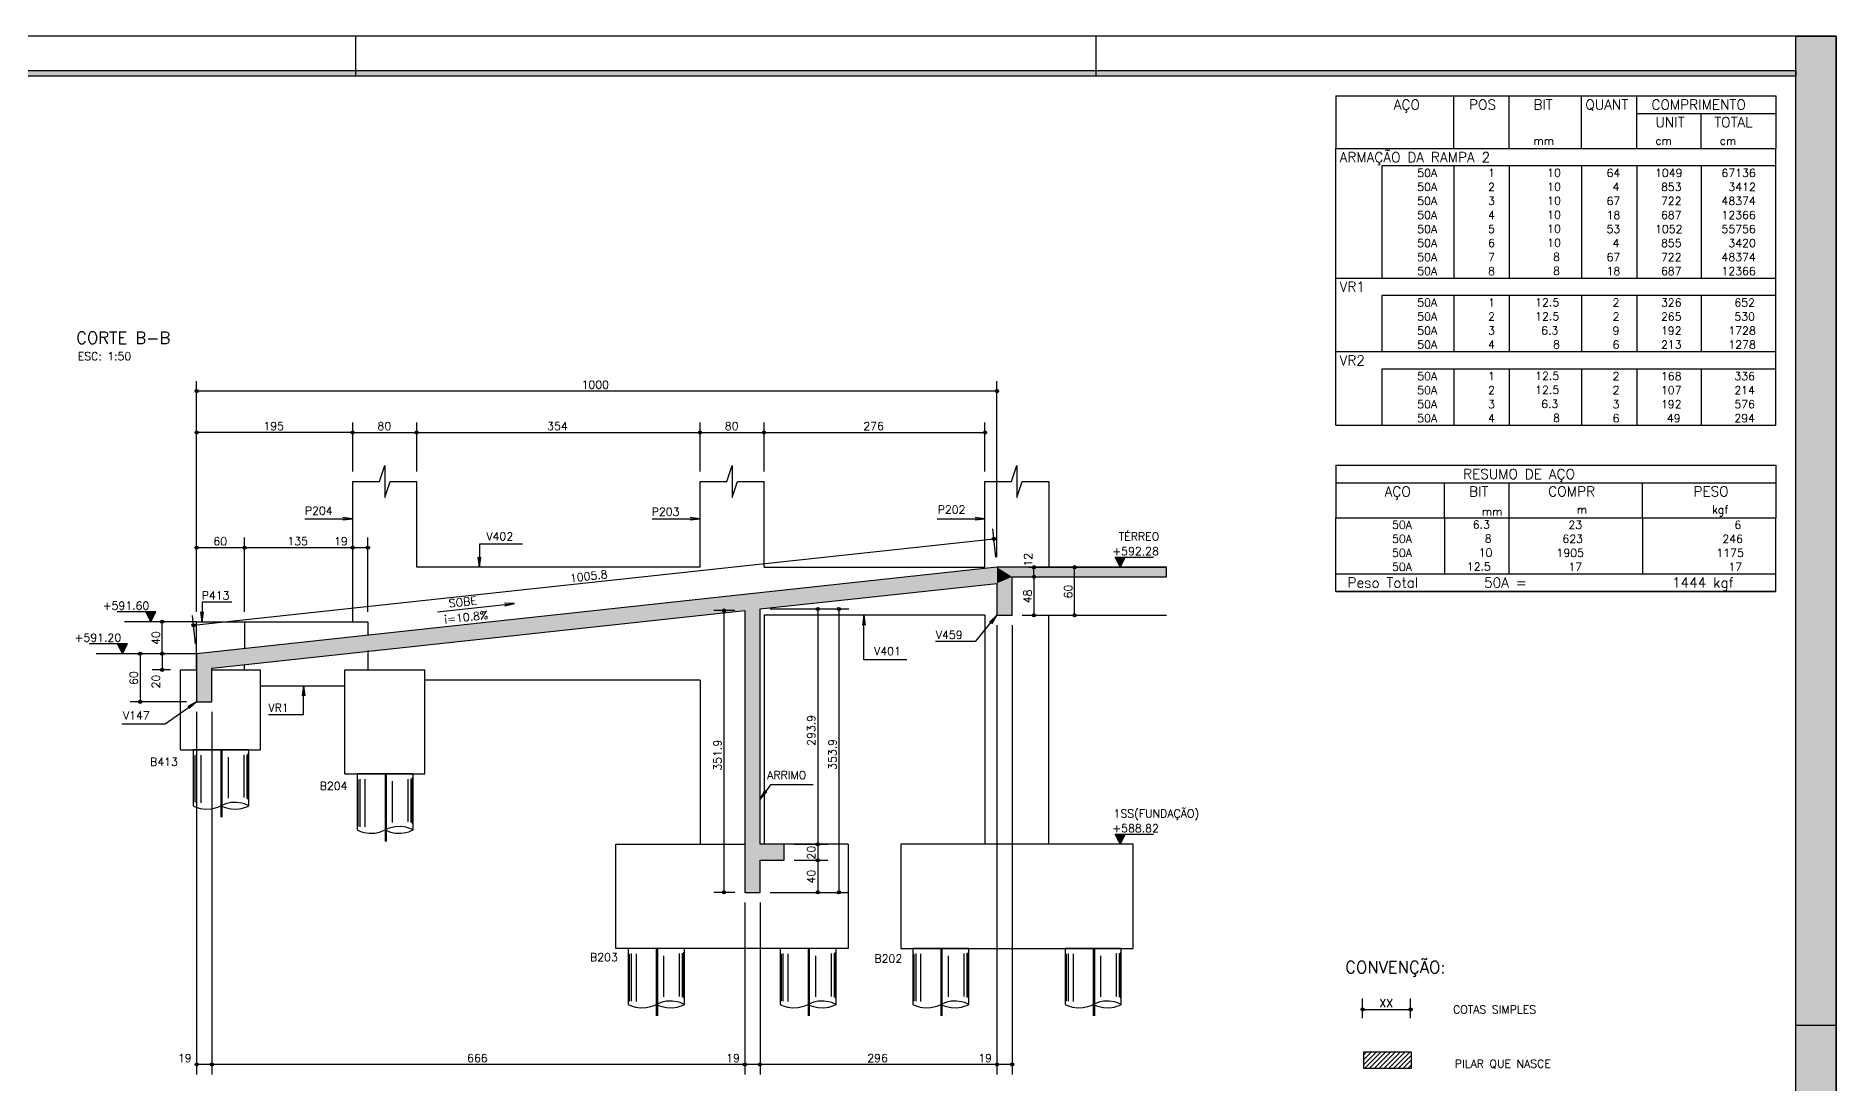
# Model space of a CAD drawing. Extents: x 0 to 119, y 0 to 84.
# Drawn here: x 73.92 to 118.9, y 57.93 to 84.1 of the extents above; entities that cross this region are included whole.
import ezdxf

# ---------------------------------------------------------------- set-up
doc = ezdxf.new("R2010")
doc.units = 0
doc.header["$LTSCALE"] = 100
doc.header["$MEASUREMENT"] = 0
doc.linetypes.add('ESTILO_TQS_0002', pattern=[0.3, 0.2, -0.1])
doc.linetypes.add('ESTILO_TQS_0003', pattern=[2.05, 1.5, -0.2, 0.15, -0.2])
for name, color, linetype in [('1', 1, 'CONTINUOUS'), ('2', 2, 'CONTINUOUS'), ('26', 3, 'CONTINUOUS'), ('3', 3, 'CONTINUOUS'), ('4', 4, 'CONTINUOUS'), ('6', 6, 'CONTINUOUS'), ('7', 7, 'CONTINUOUS')]:
    doc.layers.add(name, color=color, linetype=linetype)
doc.styles.get("Standard").update_dxf_attribs({"font": 'ROMANS.SHX'})

msp = doc.modelspace()

# ---------------------------------------------------------------- linework, layer by layer
at = {"layer": '1', "linetype": 'ESTILO_TQS_0002'}
for p, q in [((77.9328, 69.473599), (76.128934, 69.473599)), ((77.9328, 68.673546), (75.42514, 68.673546))]:
    msp.add_line(p, q, dxfattribs=at)
at = {"layer": '1', "linetype": 'ESTILO_TQS_0003'}
for p, q in [((78.54105, 66.273619), (78.54105, 64.591831)), ((78.55405, 66.273619), (78.55405, 64.591831)), ((78.56705, 66.273619), (78.56705, 64.591831)), ((82.64105, 65.673619), (82.64105, 63.987716)), ((82.65405, 65.673619), (82.65405, 63.987716)), ((82.66705, 65.673619), (82.66705, 63.987716)), ((89.42105, 61.313599), (89.42105, 59.627697)), ((89.43405, 61.313599), (89.43405, 59.627697)), ((89.44705, 61.313599), (89.44705, 59.627697)), ((93.2128, 61.313599), (93.2128, 59.627697)), ((93.2258, 61.313599), (93.2258, 59.627697)), ((93.2388, 61.313599), (93.2388, 59.627697)), ((96.5328, 61.313599), (96.5328, 59.627697)), ((96.5458, 61.313599), (96.5458, 59.627697)), ((96.5588, 61.313599), (96.5588, 59.627697)), ((100.34105, 61.313599), (100.34105, 59.627697)), ((100.35405, 61.313599), (100.35405, 59.627697)), ((100.36705, 61.313599), (100.36705, 59.627697))]:
    msp.add_line(p, q, dxfattribs=at)
at = {"layer": '2', "linetype": 'Continuous'}
for p, q in [((81.900081, 84.099962), (81.900081, 83.099962)), ((100.400081, 84.099962), (100.400081, 83.099962)), ((106.4, 82.605), (106.4, 81.2925)), ((106.4, 82.605), (117.4, 82.605)), ((109.35, 81.2925), (109.35, 82.605)), ((110.73, 81.2925), (110.73, 82.605)), ((112.54, 81.2925), (112.54, 82.605)), ((113.92, 81.2925), (113.92, 82.605)), ((117.4, 82.605), (117.4, 81.2925)), ((113.92, 82.1675), (117.4, 82.1675)), ((115.53, 81.2925), (115.53, 82.1675)), ((106.4, 81.2925), (117.4, 81.2925)), ((106.4, 80.855), (106.4, 81.2925)), ((106.4, 81.2925), (117.4, 81.2925)), ((117.4, 80.855), (117.4, 81.2925)), ((106.4, 80.505), (106.4, 80.855)), ((117.4, 80.855), (107.55, 80.855)), ((107.55, 80.855), (107.55, 80.505)), ((109.35, 80.855), (109.35, 80.505)), ((110.73, 80.855), (110.73, 80.505)), ((112.54, 80.855), (112.54, 80.505)), ((113.92, 80.855), (113.92, 80.505)), ((115.53, 80.855), (115.53, 80.505)), ((117.4, 80.505), (117.4, 80.855)), ((106.4, 80.155), (106.4, 80.505)), ((106.4, 79.805), (106.4, 80.155)), ((107.55, 80.505), (107.55, 80.155)), ((107.55, 80.155), (107.55, 79.805)), ((109.35, 80.505), (109.35, 80.155)), ((109.35, 80.155), (109.35, 79.805)), ((110.73, 80.505), (110.73, 80.155)), ((110.73, 80.155), (110.73, 79.805)), ((112.54, 80.505), (112.54, 80.155)), ((112.54, 80.155), (112.54, 79.805)), ((113.92, 80.505), (113.92, 80.155)), ((113.92, 80.155), (113.92, 79.805)), ((115.53, 80.505), (115.53, 80.155)), ((115.53, 80.155), (115.53, 79.805)), ((117.4, 80.155), (117.4, 80.505)), ((117.4, 79.805), (117.4, 80.155)), ((106.4, 79.455), (106.4, 79.805)), ((107.55, 79.805), (107.55, 79.455)), ((109.35, 79.805), (109.35, 79.455)), ((110.73, 79.805), (110.73, 79.455)), ((112.54, 79.805), (112.54, 79.455)), ((113.92, 79.805), (113.92, 79.455)), ((115.53, 79.805), (115.53, 79.455)), ((117.4, 79.455), (117.4, 79.805)), ((106.4, 79.105), (106.4, 79.455)), ((107.55, 79.455), (107.55, 79.105)), ((109.35, 79.455), (109.35, 79.105)), ((110.73, 79.455), (110.73, 79.105)), ((112.54, 79.455), (112.54, 79.105)), ((113.92, 79.455), (113.92, 79.105)), ((115.53, 79.455), (115.53, 79.105)), ((117.4, 79.105), (117.4, 79.455)), ((106.4, 78.755001), (106.4, 79.105)), ((106.4, 78.405001), (106.4, 78.755001)), ((107.55, 79.105), (107.55, 78.755001)), ((107.55, 78.755001), (107.55, 78.405001)), ((109.35, 79.105), (109.35, 78.755001)), ((109.35, 78.755001), (109.35, 78.405001)), ((110.73, 79.105), (110.73, 78.755001)), ((110.73, 78.755001), (110.73, 78.405001)), ((112.54, 79.105), (112.54, 78.755001)), ((112.54, 78.755001), (112.54, 78.405001)), ((113.92, 79.105), (113.92, 78.755001)), ((113.92, 78.755001), (113.92, 78.405001)), ((115.53, 79.105), (115.53, 78.755001)), ((115.53, 78.755001), (115.53, 78.405001)), ((117.4, 78.755001), (117.4, 79.105)), ((117.4, 78.405001), (117.4, 78.755001)), ((106.4, 78.055001), (106.4, 78.405001)), ((107.55, 78.405001), (107.55, 78.055001)), ((109.35, 78.405001), (109.35, 78.055001)), ((110.73, 78.405001), (110.73, 78.055001)), ((112.54, 78.405001), (112.54, 78.055001)), ((113.92, 78.405001), (113.92, 78.055001)), ((115.53, 78.405001), (115.53, 78.055001)), ((117.4, 78.055001), (117.4, 78.405001)), ((106.4, 77.617501), (106.4, 78.055001)), ((106.4, 78.055001), (117.4, 78.055001)), ((117.4, 77.617501), (117.4, 78.055001)), ((106.4, 77.267501), (106.4, 77.617501)), ((117.4, 77.617501), (107.55, 77.617501)), ((107.55, 77.617501), (107.55, 77.267501)), ((109.35, 77.617501), (109.35, 77.267501)), ((110.73, 77.617501), (110.73, 77.267501)), ((112.54, 77.617501), (112.54, 77.267501)), ((113.92, 77.617501), (113.92, 77.267501)), ((115.53, 77.617501), (115.53, 77.267501)), ((117.4, 77.267501), (117.4, 77.617501)), ((106.4, 76.917501), (106.4, 77.267501)), ((106.4, 76.567501), (106.4, 76.917501)), ((107.55, 77.267501), (107.55, 76.917501)), ((107.55, 76.917501), (107.55, 76.567501)), ((109.35, 77.267501), (109.35, 76.917501)), ((109.35, 76.917501), (109.35, 76.567501)), ((110.73, 77.267501), (110.73, 76.917501)), ((110.73, 76.917501), (110.73, 76.567501)), ((112.54, 77.267501), (112.54, 76.917501)), ((112.54, 76.917501), (112.54, 76.567501)), ((113.92, 77.267501), (113.92, 76.917501)), ((113.92, 76.917501), (113.92, 76.567501)), ((115.53, 77.267501), (115.53, 76.917501)), ((115.53, 76.917501), (115.53, 76.567501)), ((117.4, 76.917501), (117.4, 77.267501)), ((117.4, 76.567501), (117.4, 76.917501)), ((106.4, 76.217501), (106.4, 76.567501)), ((107.55, 76.567501), (107.55, 76.217501)), ((109.35, 76.567501), (109.35, 76.217501)), ((110.73, 76.567501), (110.73, 76.217501)), ((112.54, 76.567501), (112.54, 76.217501)), ((113.92, 76.567501), (113.92, 76.217501)), ((115.53, 76.567501), (115.53, 76.217501)), ((117.4, 76.217501), (117.4, 76.567501)), ((106.4, 75.780001), (106.4, 76.217501)), ((106.4, 76.217501), (117.4, 76.217501)), ((117.4, 75.780001), (117.4, 76.217501)), ((106.4, 75.430001), (106.4, 75.780001)), ((117.4, 75.780001), (107.55, 75.780001)), ((107.55, 75.780001), (107.55, 75.430001)), ((109.35, 75.780001), (109.35, 75.430001)), ((110.73, 75.780001), (110.73, 75.430001)), ((112.54, 75.780001), (112.54, 75.430001)), ((113.92, 75.780001), (113.92, 75.430001)), ((115.53, 75.780001), (115.53, 75.430001)), ((117.4, 75.430001), (117.4, 75.780001)), ((77.9328, 69.723599), (77.9328, 75.482124)), ((97.9328, 75.232124), (77.9328, 75.232124)), ((97.9328, 71.083546), (97.9328, 75.482124)), ((106.4, 75.080001), (106.4, 75.430001)), ((107.55, 75.430001), (107.55, 75.080001)), ((109.35, 75.430001), (109.35, 75.080001)), ((110.73, 75.430001), (110.73, 75.080001)), ((112.54, 75.430001), (112.54, 75.080001)), ((113.92, 75.430001), (113.92, 75.080001)), ((115.53, 75.430001), (115.53, 75.080001)), ((117.4, 75.080001), (117.4, 75.430001)), ((106.4, 74.730001), (106.4, 75.080001)), ((106.4, 74.380002), (106.4, 74.730001)), ((107.55, 75.080001), (107.55, 74.730001)), ((107.55, 74.730001), (107.55, 74.380002)), ((109.35, 75.080001), (109.35, 74.730001)), ((109.35, 74.730001), (109.35, 74.380002)), ((110.73, 75.080001), (110.73, 74.730001)), ((110.73, 74.730001), (110.73, 74.380002)), ((112.54, 75.080001), (112.54, 74.730001)), ((112.54, 74.730001), (112.54, 74.380002)), ((113.92, 75.080001), (113.92, 74.730001)), ((113.92, 74.730001), (113.92, 74.380002)), ((115.53, 75.080001), (115.53, 74.730001)), ((115.53, 74.730001), (115.53, 74.380002)), ((117.4, 74.730001), (117.4, 75.080001)), ((117.4, 74.380002), (117.4, 74.730001)), ((77.9328, 69.723599), (77.9328, 74.448334)), ((81.8328, 73.224663), (81.8328, 74.448334)), ((81.8328, 73.224663), (81.8328, 74.448334)), ((83.4328, 73.224663), (83.4328, 74.448334)), ((83.4328, 73.224663), (83.4328, 74.448334)), ((90.5128, 73.224663), (90.5128, 74.448334)), ((90.5128, 73.224663), (90.5128, 74.448334)), ((92.112801, 73.224663), (92.112801, 74.448334)), ((92.112801, 73.224663), (92.112801, 74.448334)), ((97.6328, 73.224663), (97.6328, 74.448334)), ((106.4, 74.380002), (117.4, 74.380002)), ((81.8328, 74.198334), (77.9328, 74.198334)), ((81.8328, 74.198334), (83.4328, 74.198334)), ((83.4328, 74.198334), (90.5128, 74.198334)), ((90.5128, 74.198334), (92.112801, 74.198334)), ((92.112801, 74.198334), (97.6328, 74.198334)), ((106.4, 73.380002), (106.4, 72.067502)), ((106.4, 73.380002), (117.4, 73.380002)), ((117.4, 73.380002), (117.4, 72.067502)), ((81.8328, 69.473599), (81.8328, 72.974663)), ((81.8328, 72.974663), (81.8328, 72.974663)), ((81.8328, 72.974663), (81.8328, 72.974663)), ((83.4328, 70.833546), (83.4328, 72.974663)), ((83.4328, 72.974663), (83.4328, 72.974663)), ((83.4328, 72.974663), (83.4328, 72.974663)), ((90.5128, 70.833546), (90.5128, 72.974663)), ((90.5128, 72.974663), (90.5128, 72.974663)), ((90.5128, 72.974663), (90.5128, 72.974663)), ((92.1128, 70.833546), (92.1128, 72.974663)), ((92.112801, 72.974663), (92.112801, 72.974663)), ((92.112801, 72.974663), (92.112801, 72.974663)), ((97.6328, 72.974663), (97.6328, 72.974663)), ((97.63329, 70.83357), (97.63329, 72.974663)), ((99.232801, 72.974663), (99.232801, 70.833643)), ((106.4, 72.942502), (117.4, 72.942502)), ((109.12, 72.067502), (109.12, 72.942502)), ((110.73, 72.067502), (110.73, 72.942502)), ((114.065, 72.067502), (114.065, 72.942502)), ((106.4, 72.067502), (117.4, 72.067502)), ((106.4, 71.717501), (106.4, 72.067502)), ((109.12, 72.067502), (109.12, 71.717502)), ((110.73, 71.717501), (110.73, 72.067502)), ((114.065, 72.067502), (114.065, 71.717501)), ((117.4, 71.717501), (117.4, 72.067502)), ((77.856132, 69.383442), (97.856132, 71.543442)), ((77.9328, 69.723599), (77.9328, 71.57266)), ((79.1328, 69.723599), (79.1328, 71.57266)), ((79.1328, 69.723599), (79.1328, 71.57266)), ((81.8328, 70.891048), (81.8328, 71.57266)), ((81.8328, 70.891048), (81.8328, 71.57266)), ((82.2128, 69.723599), (82.2128, 71.57266)), ((97.905957, 71.0821), (97.829288, 71.791996)), ((106.4, 71.367501), (106.4, 71.717501)), ((109.12, 71.717501), (109.12, 71.367501)), ((110.73, 71.367501), (110.73, 71.717501)), ((114.065, 71.717501), (114.065, 71.367501)), ((117.4, 71.367501), (117.4, 71.717501)), ((77.9328, 71.32266), (79.1328, 71.32266)), ((79.1328, 71.32266), (81.8328, 71.32266)), ((81.8328, 71.32266), (82.2128, 71.32266)), ((100.88839, 71.083643), (101.84839, 71.083643)), ((101.01339, 70.833643), (100.88839, 71.083643)), ((101.01339, 70.833643), (101.138391, 71.083643)), ((106.4, 71.0175), (106.4, 71.367501)), ((109.12, 71.367501), (109.12, 71.017501)), ((110.73, 71.0175), (110.73, 71.367501)), ((114.065, 71.367501), (114.065, 71.0175)), ((117.4, 71.0175), (117.4, 71.367501)), ((81.8328, 70.641048), (81.8328, 70.641048)), ((81.8328, 70.641048), (81.8328, 70.641048)), ((90.5128, 70.833546), (83.4328, 70.833546)), ((92.1128, 70.833546), (97.6328, 70.833546)), ((97.9328, 70.833546), (97.9328, 70.833546)), ((97.9328, 70.833546), (97.9328, 70.833546)), ((98.469964, 70.833546), (98.469964, 70.833546)), ((98.469964, 70.833546), (98.469964, 70.833546)), ((98.719964, 70.833546), (100.124048, 70.833546)), ((98.719964, 70.833546), (99.108632, 70.833546)), ((98.858632, 70.593546), (98.858632, 70.833546)), ((99.232801, 70.833643), (102.1727, 70.833643)), ((99.874048, 69.633546), (99.874048, 70.833546)), ((101.127243, 71.061347), (100.899538, 71.061347)), ((101.116095, 71.039052), (100.910686, 71.039052)), ((101.104947, 71.016756), (100.921833, 71.016756)), ((101.093799, 70.99446), (100.932981, 70.99446)), ((101.082651, 70.972165), (100.944129, 70.972164)), ((101.071503, 70.949869), (100.955277, 70.949869)), ((101.060355, 70.927573), (100.966425, 70.927573)), ((101.049207, 70.905277), (100.977573, 70.905277)), ((101.038059, 70.882981), (100.988721, 70.882981)), ((101.026912, 70.860686), (100.999869, 70.860686)), ((106.4, 70.6675), (106.4, 71.0175)), ((106.4, 70.6675), (117.4, 70.6675)), ((106.4, 70.23), (106.4, 70.6675)), ((106.4, 70.6675), (117.4, 70.6675)), ((109.12, 71.0175), (109.12, 70.6675)), ((110.73, 70.6675), (110.73, 71.0175)), ((114.065, 71.0175), (114.065, 70.6675)), ((117.4, 70.6675), (117.4, 71.0175)), ((117.4, 70.23), (117.4, 70.6675)), ((98.3128, 70.593546), (98.3128, 70.593546)), ((98.5628, 70.593546), (99.108632, 70.593546)), ((98.5628, 70.593546), (98.5628, 70.593546)), ((98.8128, 70.593546), (99.108632, 70.593546)), ((98.858632, 70.593546), (98.858632, 69.633546)), ((117.4, 70.23), (106.4, 70.23)), ((106.4, 70.23), (117.4, 70.23)), ((76.910762, 69.723599), (75.950762, 69.723599)), ((76.785762, 69.473599), (76.660761, 69.723599)), ((76.785762, 69.473599), (76.910762, 69.723599)), ((91.3828, 69.750819), (90.860505, 69.750819)), ((91.110505, 69.750819), (91.110505, 62.713599)), ((91.6328, 69.750819), (91.6328, 69.750819)), ((92.0128, 69.791853), (92.0128, 69.791853)), ((92.0128, 69.791853), (92.0128, 69.791853)), ((92.2628, 69.791853), (93.702752, 69.791853)), ((92.2628, 69.791853), (94.233418, 69.791853)), ((93.452752, 69.791853), (93.452752, 63.913599)), ((93.983418, 69.791853), (93.983418, 62.713599)), ((76.671909, 69.701303), (76.899614, 69.701303)), ((76.683057, 69.679008), (76.888466, 69.679008)), ((76.694205, 69.656712), (76.877319, 69.656712)), ((76.705353, 69.634416), (76.866171, 69.634416)), ((76.716501, 69.612121), (76.855023, 69.61212)), ((76.727649, 69.589825), (76.843875, 69.589825)), ((76.738797, 69.567529), (76.832727, 69.567529)), ((76.749945, 69.545233), (76.821579, 69.545233)), ((76.761093, 69.522937), (76.810431, 69.522937)), ((76.77224, 69.500642), (76.799283, 69.500642)), ((77.326958, 69.473599), (76.824277, 69.473599)), ((77.074277, 68.673546), (77.074277, 69.473599)), ((77.576958, 69.473599), (77.576958, 69.473599)), ((77.905957, 68.9221), (77.829288, 69.631996)), ((77.9328, 69.473599), (82.2128, 69.473599)), ((77.9328, 68.273599), (77.9328, 69.473599)), ((77.9328, 69.473599), (79.1328, 69.473599)), ((77.9328, 69.473599), (77.9328, 69.473599)), ((77.9328, 69.473599), (77.9328, 69.473599)), ((77.9328, 69.473599), (77.9328, 69.473599)), ((79.1328, 69.473599), (79.1328, 68.803147)), ((79.1328, 69.473599), (79.1328, 69.473599)), ((79.1328, 69.473599), (79.1328, 69.473599)), ((82.2128, 69.473599), (82.2128, 69.135785)), ((82.2128, 69.473599), (82.2128, 69.473599)), ((92.1128, 69.633546), (92.1128, 63.913599)), ((97.6328, 69.633546), (92.1128, 69.633546)), ((97.6328, 69.633643), (97.6328, 63.913575)), ((97.9328, 69.633546), (97.9328, 69.633546)), ((97.9328, 69.633546), (97.9328, 69.633546)), ((97.9328, 69.383546), (97.9328, 58.165401)), ((97.9328, 69.383546), (97.9328, 58.165401)), ((98.3128, 69.633546), (98.3128, 69.633546)), ((98.3128, 69.633546), (98.3128, 69.633546)), ((98.3128, 69.633546), (98.3128, 69.633546)), ((98.3128, 69.383546), (98.3128, 58.165401)), ((98.5628, 69.633546), (99.108632, 69.633546)), ((98.5628, 69.633546), (100.124048, 69.633546)), ((99.2328, 63.913575), (99.2328, 69.633643)), ((99.2328, 69.633643), (102.1727, 69.633643)), ((76.206968, 68.923546), (75.246968, 68.923546)), ((76.081968, 68.673546), (75.956968, 68.923546)), ((75.968116, 68.90125), (76.195821, 68.90125)), ((75.979264, 68.878954), (76.184673, 68.878954)), ((75.990412, 68.856658), (76.173525, 68.856658)), ((76.001559, 68.834363), (76.162377, 68.834363)), ((76.081968, 68.673546), (76.206968, 68.923546)), ((76.012707, 68.812067), (76.151229, 68.812067)), ((76.023855, 68.789771), (76.140082, 68.789771)), ((76.035003, 68.767475), (76.128934, 68.767476)), ((76.046151, 68.745179), (76.117786, 68.74518)), ((76.057299, 68.722884), (76.106638, 68.722884)), ((76.068447, 68.700588), (76.09549, 68.700588)), ((77.6828, 68.673546), (76.273328, 68.673546)), ((76.523328, 68.673546), (76.523328, 67.473546)), ((77.4328, 68.673546), (76.824277, 68.673546)), ((77.4328, 68.673546), (76.824277, 68.673546)), ((77.074277, 68.673546), (77.074277, 68.273599)), ((77.6828, 68.673546), (77.6828, 68.673546)), ((77.6828, 68.673546), (77.6828, 68.673546)), ((77.9328, 68.673546), (77.9328, 68.673546)), ((77.9328, 68.673546), (77.9328, 68.673546)), ((79.1328, 68.273599), (79.1328, 68.40082)), ((82.2128, 68.757676), (82.2128, 68.273599)), ((77.2828, 68.273599), (76.824277, 68.273599)), ((77.5328, 66.273599), (77.5328, 68.273599)), ((77.5328, 68.273599), (77.9328, 68.273599)), ((77.5328, 68.273599), (77.5328, 68.273599)), ((78.3128, 68.273599), (79.5328, 68.273599)), ((79.5328, 66.273599), (79.5328, 68.273599)), ((81.6328, 68.273599), (83.6328, 68.273599)), ((81.6328, 65.673619), (81.6328, 68.273599)), ((83.6328, 65.673619), (83.6328, 68.273599)), ((90.5128, 68.013599), (83.6328, 68.013599)), ((90.5128, 68.013599), (90.5128, 63.913599)), ((77.6828, 67.473546), (76.273328, 67.473546)), ((77.9328, 67.473546), (77.9328, 67.473546)), ((77.9328, 67.473546), (77.9328, 67.473546)), ((78.3128, 67.473546), (78.3128, 67.473546)), ((78.3128, 67.473546), (78.3128, 67.473546)), ((79.5328, 67.873599), (81.6328, 67.873599)), ((77.9328, 67.223546), (77.9328, 58.165401)), ((78.3128, 67.223546), (78.3128, 58.165401)), ((78.3128, 67.223546), (78.3128, 58.165401)), ((77.5328, 66.273599), (79.5328, 66.273599)), ((79.239341, 66.273619), (77.842759, 66.273619)), ((77.842759, 66.273619), (77.842759, 64.877036)), ((77.875654, 64.963076), (77.875654, 66.133909)), ((77.922399, 64.956276), (77.922399, 66.144728)), ((78.043934, 64.949477), (78.043935, 66.141122)), ((79.121562, 65.078661), (79.121562, 66.144728)), ((79.196785, 65.058264), (79.196785, 66.151943)), ((79.224578, 65.031065), (79.224578, 66.184406)), ((79.239341, 64.877036), (79.239341, 66.273619)), ((78.731082, 65.065062), (78.73108, 66.090623)), ((81.6328, 65.673619), (83.6328, 65.673619)), ((83.34105, 65.673619), (81.94105, 65.673619)), ((81.94105, 65.673619), (81.94105, 64.273619)), ((83.34105, 64.273619), (83.34105, 65.673619)), ((81.974026, 64.359869), (81.974026, 65.533568)), ((82.020885, 64.353053), (82.020885, 65.544413)), ((82.142717, 64.346237), (82.142719, 65.540798)), ((82.831547, 64.462105), (82.831545, 65.490175)), ((83.222983, 64.475737), (83.222983, 65.544413)), ((83.298389, 64.45529), (83.298389, 65.551645)), ((83.326251, 64.428025), (83.326251, 65.584188)), ((88.4128, 61.313599), (88.4128, 63.913599)), ((88.4128, 63.913599), (91.6328, 63.913599)), ((94.2128, 63.913599), (92.6128, 63.913599)), ((92.6128, 63.913599), (92.6128, 63.913599)), ((92.6128, 63.913599), (92.6128, 63.913599)), ((92.8628, 63.913599), (93.702752, 63.913599)), ((92.8628, 63.913599), (93.702752, 63.913599)), ((93.452752, 63.913599), (93.452752, 63.513599)), ((94.2128, 63.913599), (94.2128, 61.313599)), ((97.6328, 63.913575), (95.5328, 63.913575)), ((95.5328, 63.913575), (95.5328, 61.313599)), ((101.3328, 63.913599), (97.6328, 63.913599)), ((100.88839, 64.163599), (101.84839, 64.163599)), ((101.01339, 63.913599), (100.88839, 64.163599)), ((101.127243, 64.141303), (100.899538, 64.141303)), ((101.116095, 64.119008), (100.910686, 64.119008)), ((101.104947, 64.096712), (100.921833, 64.096712)), ((101.093799, 64.074416), (100.932981, 64.074416)), ((101.082651, 64.052121), (100.944129, 64.05212)), ((101.071503, 64.029825), (100.955277, 64.029825)), ((101.060355, 64.007529), (100.966425, 64.007529)), ((101.049207, 63.985233), (100.977573, 63.985233)), ((101.038059, 63.962937), (100.988721, 63.962937)), ((101.026912, 63.940642), (100.999869, 63.940642)), ((101.01339, 63.913599), (101.138391, 64.163599)), ((101.3328, 61.313599), (101.3328, 63.913599)), ((92.6128, 63.513599), (92.6128, 63.513599)), ((92.6128, 63.513599), (92.6128, 63.513599)), ((92.8628, 63.513599), (93.702752, 63.513599)), ((92.8628, 63.513599), (93.702752, 63.513599)), ((93.452752, 63.513599), (93.452752, 62.713599)), ((91.3828, 62.713599), (90.860505, 62.713599)), ((91.6328, 62.713599), (91.6328, 62.713599)), ((91.6328, 62.713599), (91.6328, 62.713599)), ((91.6328, 62.713599), (91.6328, 62.713599)), ((92.0128, 62.713599), (92.0128, 62.713599)), ((92.0128, 62.713599), (92.0128, 62.713599)), ((92.0128, 62.713599), (92.0128, 62.713599)), ((92.0128, 62.713599), (92.0128, 62.713599)), ((92.2628, 62.713599), (93.702752, 62.713599)), ((92.2628, 62.713599), (94.233418, 62.713599)), ((91.6328, 62.463599), (91.6328, 58.165401)), ((91.6328, 62.463599), (91.6328, 58.165401)), ((92.0128, 62.463599), (92.0128, 58.165401)), ((92.0128, 62.463599), (92.0128, 58.165401)), ((94.2128, 61.313599), (88.4128, 61.313599)), ((90.12105, 61.313599), (88.72105, 61.313599)), ((88.72105, 61.313599), (88.72105, 59.913599)), ((88.800885, 59.993033), (88.800885, 61.184393)), ((88.922717, 59.986218), (88.922719, 61.180778)), ((90.002983, 60.115717), (90.002983, 61.184393)), ((90.078389, 60.09527), (90.078389, 61.191626)), ((90.106251, 60.068005), (90.106251, 61.224169)), ((90.12105, 59.913599), (90.12105, 61.313599)), ((93.9128, 61.313599), (92.5128, 61.313599)), ((92.5128, 61.313599), (92.5128, 59.913599)), ((92.592635, 59.993033), (92.592635, 61.184393)), ((92.714468, 59.986218), (92.714469, 61.180778)), ((93.794733, 60.115717), (93.794733, 61.184393)), ((93.87014, 60.09527), (93.87014, 61.191626)), ((93.898001, 60.068005), (93.898001, 61.224169)), ((93.9128, 59.913599), (93.9128, 61.313599)), ((95.5328, 61.313599), (101.3328, 61.313599)), ((97.2328, 61.313599), (95.8328, 61.313599)), ((95.8328, 61.313599), (95.8328, 59.913599)), ((95.912635, 59.993033), (95.912635, 61.184393)), ((96.034468, 59.986218), (96.034469, 61.180778)), ((97.114733, 60.115717), (97.114733, 61.184393)), ((97.19014, 60.09527), (97.19014, 61.191626)), ((97.218001, 60.068005), (97.218001, 61.224169)), ((97.2328, 59.913599), (97.2328, 61.313599)), ((101.04105, 61.313599), (99.64105, 61.313599)), ((99.64105, 61.313599), (99.64105, 59.913599)), ((99.720885, 59.993033), (99.720885, 61.184393)), ((99.842717, 59.986218), (99.842719, 61.180778)), ((100.922983, 60.115717), (100.922983, 61.184393)), ((100.998389, 60.09527), (100.998389, 61.191626)), ((101.026251, 60.068005), (101.026251, 61.224169)), ((101.04105, 59.913599), (101.04105, 61.313599)), ((88.754026, 59.99985), (88.754026, 61.173548)), ((89.611547, 60.102086), (89.611545, 61.130156)), ((92.545776, 59.99985), (92.545776, 61.173548)), ((93.403297, 60.102086), (93.403296, 61.130156)), ((95.865776, 59.99985), (95.865776, 61.173548)), ((96.723297, 60.102086), (96.723296, 61.130156)), ((99.674026, 59.99985), (99.674026, 61.173548)), ((100.531547, 60.102086), (100.531545, 61.130156)), ((107.070503, 59.570472), (107.070503, 60.064282)), ((108.270503, 59.570472), (108.270503, 60.064282)), ((107.070503, 59.789996), (108.270503, 59.789996)), ((117.900081, 59.399962), (118.900081, 59.399962)), ((78.3128, 58.415401), (77.9328, 58.415401)), ((91.6328, 58.415401), (78.3128, 58.415401)), ((92.0128, 58.415401), (91.6328, 58.415401)), ((97.9328, 58.415401), (92.0128, 58.415401)), ((98.3128, 58.415401), (97.9328, 58.415401))]:
    msp.add_line(p, q, dxfattribs=at)
for points in [[(0.000081, -0.000038), (118.900081, -0.000038), (118.900081, 84.099962), (0.000081, 84.099962), (0.000081, -0.000038)], [(117.900081, 84.099962), (118.900081, 84.099962), (118.900081, -0.000038), (117.900081, -0.000038), (117.900081, 84.099962)], [(117.900081, 0.999962), (117.900081, 0.859962), (2.360081, 0.859962), (2.360081, 83.239962), (117.900081, 83.239962), (117.900081, 83.099962), (2.500081, 83.099962), (2.500081, 0.999962), (117.900081, 0.999962)], [(117.900081, 0.999962), (117.900081, 0.859962), (2.360081, 0.859962), (2.360081, 83.239962), (117.900081, 83.239962), (117.900081, 83.099962), (2.500081, 83.099962), (2.500081, 0.999962), (117.900081, 0.999962)], [(2.500081, 0.999962), (117.900081, 0.999962), (117.900081, 83.099962), (2.500081, 83.099962), (2.500081, 0.999962)], [(81.8328, 72.974663), (82.499467, 72.974663), (82.6328, 73.374664), (82.6328, 72.574663), (82.766134, 72.974663), (83.4328, 72.974663)], [(90.5128, 72.974663), (91.179468, 72.974663), (91.312801, 73.374664), (91.312801, 72.574663), (91.446134, 72.974663), (92.112801, 72.974663)], [(97.6328, 72.974663), (98.299468, 72.974663), (98.432801, 73.374664), (98.432801, 72.574663), (98.566134, 72.974663), (99.232801, 72.974663)], [(80.641049, 72.046134), (81.8328, 72.046134), (81.584939, 72.013503), (81.8328, 72.046134), (81.584939, 72.078766)], [(89.32105, 72.046134), (90.5128, 72.046134), (90.264939, 72.013503), (90.5128, 72.046134), (90.264939, 72.078766)], [(96.44105, 72.046134), (97.6328, 72.046134), (97.384939, 72.013503), (97.6328, 72.046134), (97.384939, 72.078766)], [(86.079962, 71.408679), (85.003596, 71.408679), (85.003596, 70.833546), (84.970964, 71.081407), (85.003596, 70.833546), (85.036227, 71.081407)], [(101.138391, 71.083643), (101.01339, 70.833643), (100.88839, 71.083643), (101.138391, 71.083643)], [(76.660761, 69.723599), (76.785762, 69.473599), (76.910762, 69.723599), (76.660761, 69.723599)], [(78.81381, 69.964636), (78.073616, 69.964636), (78.073616, 69.473599), (78.040984, 69.721461), (78.073616, 69.473599), (78.106247, 69.721461)], [(83.952913, 69.721143), (85.879506, 69.929218), (85.636582, 69.87016), (85.879506, 69.929218), (85.629574, 69.935046)], [(95.683569, 68.522534), (94.607203, 68.522534), (94.607203, 69.633643), (94.639834, 69.385782), (94.607203, 69.633643), (94.574571, 69.385782)], [(96.394433, 68.984386), (97.401359, 68.984386), (97.9328, 69.633546), (97.80104, 69.421086), (97.9328, 69.633546), (97.750541, 69.462427)], [(75.956968, 68.923546), (76.081968, 68.673546), (76.206968, 68.923546), (75.956968, 68.923546)], [(76.068447, 66.925653), (77.145753, 66.925653), (77.9328, 67.473546), (77.74802, 67.305153), (77.9328, 67.473546), (77.710733, 67.358716)], [(79.729916, 67.152968), (80.606261, 67.152968), (80.606261, 67.873599), (80.638892, 67.625738), (80.606261, 67.873599), (80.573629, 67.625738)], [(93.339887, 65.395442), (92.272492, 65.395442), (92.0128, 65.041827), (92.133213, 65.260918), (92.0128, 65.041827), (92.185815, 65.222287)], [(77.842759, 64.877036), (77.897382, 64.851417), (77.950788, 64.831246), (78.025242, 64.81044), (78.1495, 64.793091), (78.286195, 64.797787), (78.405516, 64.822603), (78.463418, 64.842164), (78.541049, 64.877036)], [(79.239341, 64.877035), (79.184717, 64.902655), (79.131312, 64.922825), (79.056859, 64.943632), (78.932599, 64.960981), (78.795906, 64.956282), (78.676583, 64.931468), (78.618681, 64.911909), (78.54105, 64.877035)], [(78.54105, 64.877037), (78.618681, 64.842164), (78.676583, 64.822604), (78.795906, 64.797789), (78.932599, 64.793092), (79.056859, 64.81044), (79.131312, 64.831248), (79.184717, 64.851417), (79.239341, 64.877037)], [(83.34105, 64.273617), (83.286292, 64.299301), (83.232756, 64.31952), (83.158121, 64.340378), (83.033557, 64.357769), (82.896529, 64.353059), (82.776915, 64.328184), (82.718871, 64.308577), (82.64105, 64.273617)], [(81.94105, 64.273619), (81.995807, 64.247937), (82.049344, 64.227717), (82.12398, 64.20686), (82.248542, 64.189468), (82.385571, 64.194176), (82.505184, 64.219053), (82.563228, 64.238661), (82.641049, 64.273619)], [(82.64105, 64.27362), (82.718871, 64.238661), (82.776915, 64.219054), (82.896529, 64.194178), (83.033557, 64.189469), (83.158121, 64.20686), (83.232756, 64.227719), (83.286292, 64.247937), (83.34105, 64.27362)], [(101.138391, 64.163599), (101.01339, 63.913599), (100.88839, 64.163599), (101.138391, 64.163599)], [(88.72105, 59.913599), (88.775807, 59.887918), (88.829344, 59.867698), (88.90398, 59.846841), (89.028542, 59.829449), (89.165571, 59.834157), (89.285184, 59.859033), (89.343228, 59.878642), (89.421049, 59.913599)], [(90.12105, 59.913598), (90.066292, 59.939281), (90.012756, 59.9595), (89.938121, 59.980359), (89.813557, 59.997749), (89.676529, 59.99304), (89.556915, 59.968165), (89.498871, 59.948557), (89.42105, 59.913598)], [(89.42105, 59.913601), (89.498871, 59.878642), (89.556915, 59.859035), (89.676529, 59.834158), (89.813557, 59.82945), (89.938121, 59.846841), (90.012756, 59.867699), (90.066292, 59.887918), (90.12105, 59.913601)], [(92.5128, 59.913599), (92.567557, 59.887918), (92.621095, 59.867698), (92.69573, 59.846841), (92.820292, 59.829449), (92.957322, 59.834157), (93.076935, 59.859033), (93.134979, 59.878642), (93.212799, 59.913599)], [(93.9128, 59.913598), (93.858042, 59.939281), (93.804506, 59.9595), (93.729871, 59.980359), (93.605307, 59.997749), (93.46828, 59.99304), (93.348665, 59.968165), (93.290621, 59.948557), (93.2128, 59.913598)], [(93.2128, 59.913601), (93.290621, 59.878642), (93.348665, 59.859035), (93.46828, 59.834158), (93.605307, 59.82945), (93.729871, 59.846841), (93.804506, 59.867699), (93.858042, 59.887918), (93.9128, 59.913601)], [(95.8328, 59.913599), (95.887557, 59.887918), (95.941095, 59.867698), (96.01573, 59.846841), (96.140292, 59.829449), (96.277322, 59.834157), (96.396935, 59.859033), (96.454979, 59.878642), (96.532799, 59.913599)], [(97.2328, 59.913598), (97.178042, 59.939281), (97.124506, 59.9595), (97.049871, 59.980359), (96.925307, 59.997749), (96.78828, 59.99304), (96.668665, 59.968165), (96.610621, 59.948557), (96.5328, 59.913598)], [(96.5328, 59.913601), (96.610621, 59.878642), (96.668665, 59.859035), (96.78828, 59.834158), (96.925307, 59.82945), (97.049871, 59.846841), (97.124506, 59.867699), (97.178042, 59.887918), (97.2328, 59.913601)], [(99.64105, 59.913599), (99.695807, 59.887918), (99.749344, 59.867698), (99.82398, 59.846841), (99.948542, 59.829449), (100.085571, 59.834157), (100.205184, 59.859033), (100.263228, 59.878642), (100.341049, 59.913599)], [(101.04105, 59.913598), (100.986292, 59.939281), (100.932756, 59.9595), (100.858121, 59.980359), (100.733557, 59.997749), (100.596529, 59.99304), (100.476915, 59.968165), (100.418871, 59.948557), (100.34105, 59.913598)], [(100.34105, 59.913601), (100.418871, 59.878642), (100.476915, 59.859035), (100.596529, 59.834158), (100.733557, 59.82945), (100.858121, 59.846841), (100.932756, 59.867699), (100.986292, 59.887918), (101.04105, 59.913601)]]:
    msp.add_lwpolyline(points, dxfattribs=at)
for centre, radius in [((77.9328, 75.232124), 0.04), ((77.9328, 75.232124), 0.02), ((97.9328, 75.232124), 0.04), ((97.9328, 75.232124), 0.02), ((77.9328, 74.198334), 0.04), ((77.9328, 74.198334), 0.02), ((81.8328, 74.198334), 0.04), ((81.8328, 74.198334), 0.04), ((81.8328, 74.198334), 0.02), ((81.8328, 74.198334), 0.02), ((83.4328, 74.198334), 0.04), ((83.4328, 74.198334), 0.04), ((83.4328, 74.198334), 0.02), ((83.4328, 74.198334), 0.02), ((90.5128, 74.198334), 0.04), ((90.5128, 74.198334), 0.04), ((90.5128, 74.198334), 0.02), ((90.5128, 74.198334), 0.02), ((92.112801, 74.198334), 0.04), ((92.112801, 74.198334), 0.04), ((92.112801, 74.198334), 0.02), ((92.112801, 74.198334), 0.02), ((97.6328, 74.198334), 0.04), ((97.6328, 74.198334), 0.02), ((97.856132, 71.543442), 0.04), ((97.856132, 71.543442), 0.02), ((77.9328, 71.32266), 0.04), ((77.9328, 71.32266), 0.02), ((79.1328, 71.32266), 0.04), ((79.1328, 71.32266), 0.04), ((79.1328, 71.32266), 0.02), ((79.1328, 71.32266), 0.02), ((81.8328, 71.32266), 0.04), ((81.8328, 71.32266), 0.04), ((81.8328, 71.32266), 0.02), ((81.8328, 71.32266), 0.02), ((82.2128, 71.32266), 0.04), ((82.2128, 71.32266), 0.02), ((98.858632, 70.833546), 0.04), ((98.858632, 70.593546), 0.04), ((98.858632, 70.593546), 0.04), ((98.858632, 70.833546), 0.02), ((99.874048, 70.833546), 0.04), ((99.874048, 70.833546), 0.02), ((98.858632, 70.593546), 0.02), ((98.858632, 70.593546), 0.02), ((91.110505, 69.750819), 0.04), ((91.110505, 69.750819), 0.02), ((93.452752, 69.791853), 0.04), ((93.452752, 69.791853), 0.02), ((93.983418, 69.791853), 0.04), ((93.983418, 69.791853), 0.02), ((77.074277, 69.473599), 0.04), ((77.074277, 69.473599), 0.02), ((77.856132, 69.383442), 0.04), ((77.856132, 69.383442), 0.02), ((98.858632, 69.633546), 0.04), ((98.858632, 69.633546), 0.02), ((99.874048, 69.633546), 0.04), ((99.874048, 69.633546), 0.02), ((76.523328, 68.673546), 0.04), ((76.523328, 68.673546), 0.02), ((77.074277, 68.673546), 0.04), ((77.074277, 68.673546), 0.04), ((77.074277, 68.673546), 0.02), ((77.074277, 68.673546), 0.02), ((77.074277, 68.273599), 0.04), ((77.074277, 68.273599), 0.02), ((76.523328, 67.473546), 0.04), ((76.523328, 67.473546), 0.02), ((93.452752, 63.913599), 0.04), ((93.452752, 63.913599), 0.04), ((93.452752, 63.913599), 0.02), ((93.452752, 63.913599), 0.02), ((93.452752, 63.513599), 0.04), ((93.452752, 63.513599), 0.04), ((93.452752, 63.513599), 0.02), ((93.452752, 63.513599), 0.02), ((91.110505, 62.713599), 0.04), ((91.110505, 62.713599), 0.02), ((93.452752, 62.713599), 0.04), ((93.452752, 62.713599), 0.02), ((93.983418, 62.713599), 0.04), ((93.983418, 62.713599), 0.02), ((107.070503, 59.789996), 0.04), ((108.270503, 59.789996), 0.04), ((107.070503, 59.789996), 0.02), ((108.270503, 59.789996), 0.02), ((77.9328, 58.415401), 0.04), ((77.9328, 58.415401), 0.02), ((78.3128, 58.415401), 0.04), ((78.3128, 58.415401), 0.04), ((78.3128, 58.415401), 0.02), ((78.3128, 58.415401), 0.02), ((91.6328, 58.415401), 0.04), ((91.6328, 58.415401), 0.04), ((91.6328, 58.415401), 0.02), ((91.6328, 58.415401), 0.02), ((92.0128, 58.415401), 0.04), ((92.0128, 58.415401), 0.04), ((92.0128, 58.415401), 0.02), ((92.0128, 58.415401), 0.02), ((97.9328, 58.415401), 0.04), ((97.9328, 58.415401), 0.04), ((97.9328, 58.415401), 0.02), ((97.9328, 58.415401), 0.02), ((98.3128, 58.415401), 0.04), ((98.3128, 58.415401), 0.02)]:
    msp.add_circle(centre, radius, dxfattribs=at)
for points in [[(2.500081, 83.099962), (2.360081, 83.239962), (117.900081, 83.239962)], [(117.900081, 83.239962), (117.900081, 83.099962), (2.500081, 83.099962)]]:
    msp.add_solid(points, dxfattribs=at)
at = {"layer": '26', "linetype": 'Continuous'}
msp.add_lwpolyline([(117.900081, 84.099962), (118.900081, 84.099962), (118.900081, -0.000038), (117.900081, -0.000038), (117.900081, 84.099962)], dxfattribs=at)
for points in [[(117.900081, 84.099962), (118.900081, 84.099962), (118.900081, -0.000038)], [(117.900081, 84.099962), (118.900081, -0.000038), (117.900081, -0.000038)], [(117.900081, 84.099962), (117.900081, -0.000038), (117.900081, 84.099962)]]:
    msp.add_solid(points, dxfattribs=at)
at = {"layer": '4', "linetype": 'Continuous'}
msp.add_lwpolyline([(102.1727, 70.833546), (97.9328, 70.833546), (77.9328, 68.673546), (77.9328, 67.473546), (78.3128, 67.473546), (78.3128, 68.312259), (91.6328, 69.750819), (91.6328, 62.713599), (92.0128, 62.713599), (92.0128, 63.513599), (92.6128, 63.513599), (92.6128, 63.913599), (92.0128, 63.913599), (92.0128, 69.791853), (97.9328, 70.431219), (97.9328, 69.633546), (98.3128, 69.633546), (98.3128, 70.593546), (102.1727, 70.593546), (102.1727, 70.833546)], dxfattribs=at)
at = {"layer": '6', "linetype": 'Continuous'}
msp.add_lwpolyline([(102.1727, 70.833546), (97.9328, 70.833546), (77.9328, 68.673546), (77.9328, 67.473546), (78.3128, 67.473546), (78.3128, 68.312259), (91.6328, 69.750819), (91.6328, 62.713599), (92.0128, 62.713599), (92.0128, 63.513599), (92.6128, 63.513599), (92.6128, 63.913599), (92.0128, 63.913599), (92.0128, 69.791853), (97.9328, 70.431219), (97.9328, 69.633546), (98.3128, 69.633546), (98.3128, 70.593546), (102.1727, 70.593546), (102.1727, 70.833546)], dxfattribs=at)
for points in [[(78.3128, 68.312259), (97.9328, 70.833546), (77.9328, 68.673546)], [(91.6328, 69.750819), (97.9328, 70.833546), (78.3128, 68.312259)], [(97.9328, 70.833546), (91.6328, 69.750819), (92.0128, 69.791853)], [(97.9328, 70.431219), (97.9328, 70.833546), (92.0128, 69.791853)], [(98.3128, 70.593546), (102.1727, 70.833546), (97.9328, 70.833546)], [(98.3128, 70.593546), (97.9328, 70.833546), (97.9328, 70.431219)], [(98.3128, 70.593546), (102.1727, 70.593546), (102.1727, 70.833546)], [(98.3128, 70.593546), (97.9328, 70.431219), (98.3128, 69.633546)], [(97.9328, 70.431219), (97.9328, 69.633546), (98.3128, 69.633546)], [(92.0128, 69.791853), (91.6328, 69.750819), (92.0128, 63.913599)], [(91.6328, 69.750819), (92.0128, 62.713599), (92.0128, 63.913599)], [(91.6328, 69.750819), (91.6328, 62.713599), (92.0128, 62.713599)], [(78.3128, 67.473546), (77.9328, 68.673546), (77.9328, 67.473546)], [(78.3128, 68.312259), (77.9328, 68.673546), (78.3128, 67.473546)], [(92.0128, 63.913599), (92.0128, 62.713599), (92.0128, 63.513599)], [(92.0128, 63.913599), (92.0128, 63.513599), (92.6128, 63.913599)], [(92.0128, 63.513599), (92.6128, 63.513599), (92.6128, 63.913599)]]:
    msp.add_solid(points, dxfattribs=at)
at = {"layer": '7', "linetype": 'Continuous'}
for p, q in [((107.09412, 58.409818), (107.405313, 58.721011)), ((107.09412, 58.530026), (107.285105, 58.721011)), ((107.09412, 58.650235), (107.164897, 58.721011)), ((107.125526, 58.321016), (107.525522, 58.721011)), ((107.245734, 58.321016), (107.64573, 58.721011)), ((107.365942, 58.321016), (107.765938, 58.721011)), ((107.48615, 58.321016), (107.886146, 58.721011)), ((107.606359, 58.321016), (108.006354, 58.721011)), ((107.726567, 58.321016), (108.126562, 58.721011)), ((107.846775, 58.321016), (108.24677, 58.721011)), ((107.966983, 58.321016), (108.294107, 58.64814)), ((108.087191, 58.321016), (108.294107, 58.527932)), ((108.207399, 58.321016), (108.294107, 58.407724))]:
    msp.add_line(p, q, dxfattribs=at)
msp.add_lwpolyline([(107.09412, 58.321016), (108.294107, 58.321016), (108.294107, 58.721011), (107.09412, 58.721011), (107.09412, 58.321016)], dxfattribs=at)

# ---------------------------------------------------------------- texts
at = {"layer": '2', "linetype": 'Continuous'}
for s, height, p in [('AÇO', 0.25, (107.84958, 82.26125)), ('POS', 0.25, (109.73, 82.26125)), ('BIT', 0.25, (111.34, 82.26125)), ('QUANT', 0.25, (112.636489, 82.26125)), ('COMPRIMENTO', 0.25, (114.289469, 82.26125)), ('UNIT', 0.25, (114.386854, 81.82375)), ('TOTAL', 0.25, (115.859307, 81.82375)), ('mm', 0.2, (111.34, 81.38625)), ('cm', 0.2, (114.386854, 81.38625)), ('cm', 0.2, (115.996854, 81.38625)), ('ARMAÇÃO DA RAMPA 2', 0.25, (106.495798, 80.94875)), ('     50A', 0.2, (107.689661, 80.58)), ('  1', 0.2, (109.93, 80.58)), ('     10', 0.2, (110.936543, 80.586044)), ('   64', 0.2, (112.72, 80.58)), ('   1049', 0.2, (113.93, 80.58)), ('  67136', 0.2, (115.763622, 80.58)), ('     50A', 0.2, (107.689661, 80.23)), ('     50A', 0.2, (107.689661, 79.88)), ('  2', 0.2, (109.93, 80.23)), ('  3', 0.2, (109.93, 79.88)), ('     10', 0.2, (110.936543, 80.236044)), ('     10', 0.2, (110.936543, 79.886044)), ('   67', 0.2, (112.72, 79.88)), ('    4', 0.2, (112.72, 80.23)), ('    853', 0.2, (113.93, 80.23)), ('    722', 0.2, (113.93, 79.88)), ('  48374', 0.2, (115.763622, 79.88)), ('   3412', 0.2, (115.763622, 80.23)), ('     50A', 0.2, (107.689661, 79.53)), ('  4', 0.2, (109.93, 79.53)), ('     10', 0.2, (110.936543, 79.536044)), ('   18', 0.2, (112.72, 79.53)), ('    687', 0.2, (113.93, 79.53)), ('  12366', 0.2, (115.763622, 79.53)), ('     50A', 0.2, (107.689661, 79.18)), ('  5', 0.2, (109.93, 79.18)), ('     10', 0.2, (110.936543, 79.186044)), ('   53', 0.2, (112.72, 79.18)), ('   1052', 0.2, (113.93, 79.18)), ('  55756', 0.2, (115.763622, 79.18)), ('     50A', 0.2, (107.689661, 78.83)), ('  6', 0.2, (109.93, 78.83)), ('     10', 0.2, (110.936543, 78.836044)), ('    4', 0.2, (112.72, 78.83)), ('    855', 0.2, (113.93, 78.83)), ('   3420', 0.2, (115.763622, 78.83)), ('     50A', 0.2, (107.689661, 78.48)), ('     50A', 0.2, (107.689661, 78.130001)), ('  7', 0.2, (109.93, 78.48)), ('  8', 0.2, (109.93, 78.130001)), ('      8', 0.2, (110.936543, 78.486044)), ('      8', 0.2, (110.936543, 78.136044)), ('   67', 0.2, (112.72, 78.48)), ('   18', 0.2, (112.72, 78.130001)), ('    722', 0.2, (113.93, 78.48)), ('    687', 0.2, (113.93, 78.130001)), ('  48374', 0.2, (115.763622, 78.48)), ('  12366', 0.2, (115.763622, 78.130001)), ('VR1', 0.25, (106.495798, 77.711251)), ('     50A', 0.2, (107.689661, 77.342501)), ('  1', 0.2, (109.93, 77.342501)), ('   12.5', 0.2, (110.936543, 77.348545)), ('    2', 0.2, (112.72, 77.342501)), ('    326', 0.2, (113.93, 77.342501)), ('    652', 0.2, (115.763622, 77.342501)), ('     50A', 0.2, (107.689661, 76.992501)), ('  2', 0.2, (109.93, 76.992501)), ('   12.5', 0.2, (110.936543, 76.998545)), ('    2', 0.2, (112.72, 76.992501)), ('    265', 0.2, (113.93, 76.992501)), ('    530', 0.2, (115.763622, 76.992501)), ('     50A', 0.2, (107.689661, 76.642501)), ('     50A', 0.2, (107.689661, 76.292501)), ('  3', 0.2, (109.93, 76.642501)), ('  4', 0.2, (109.93, 76.292501)), ('    6.3', 0.2, (110.936543, 76.648545)), ('      8', 0.2, (110.936543, 76.298545)), ('    9', 0.2, (112.72, 76.642501)), ('    6', 0.2, (112.72, 76.292501)), ('    213', 0.2, (113.93, 76.292501)), ('    192', 0.2, (113.93, 76.642501)), ('   1728', 0.2, (115.763622, 76.642501)), ('   1278', 0.2, (115.763622, 76.292501)), ('ESC: 1:50', 0.2, (74.962299, 76.001998)), ('VR2', 0.25, (106.495798, 75.873751)), ('     50A', 0.2, (107.689661, 75.505001)), ('  1', 0.2, (109.93, 75.505001)), ('   12.5', 0.2, (110.936543, 75.511045)), ('    2', 0.2, (112.72, 75.505001)), ('    168', 0.2, (113.93, 75.505001)), ('    336', 0.2, (115.763622, 75.505001)), ('1000', 0.2, (87.5528, 75.292124)), ('     50A', 0.2, (107.689661, 75.155001)), ('  2', 0.2, (109.93, 75.155001)), ('   12.5', 0.2, (110.936543, 75.161045)), ('    2', 0.2, (112.72, 75.155001)), ('    107', 0.2, (113.93, 75.155001)), ('    214', 0.2, (115.763622, 75.155001)), ('     50A', 0.2, (107.689661, 74.805001)), ('  3', 0.2, (109.93, 74.805001)), ('    6.3', 0.2, (110.936543, 74.811045)), ('    3', 0.2, (112.72, 74.805001)), ('    192', 0.2, (113.93, 74.805001)), ('    576', 0.2, (115.763622, 74.805001)), ('195', 0.2, (79.6028, 74.258334)), ('80', 0.2, (82.4528, 74.258334)), ('354', 0.2, (86.6928, 74.258334)), ('80', 0.2, (91.132801, 74.258334)), ('276', 0.2, (94.592801, 74.258334)), ('     50A', 0.2, (107.689661, 74.455001)), ('  4', 0.2, (109.93, 74.455001)), ('      8', 0.2, (110.936543, 74.461045)), ('    6', 0.2, (112.72, 74.455001)), ('     49', 0.2, (113.93, 74.455001)), ('    294', 0.2, (115.763622, 74.455001)), ('RESUMO DE AÇO', 0.25, (109.580497, 73.036252)), ('AÇO', 0.25, (107.61958, 72.598752)), ('BIT', 0.25, (109.73, 72.598752)), ('COMPR', 0.25, (111.708841, 72.602353)), ('PESO', 0.25, (115.33784, 72.602353)), ('     50A', 0.2, (107.059661, 71.792501)), ('    6.3', 0.2, (109.226542, 71.798545)), ('mm', 0.2, (110.050798, 72.12465)), ('     23', 0.2, (111.467658, 71.792502)), ('m', 0.2, (112.422841, 72.171252)), ('kgf', 0.2, (115.80063, 72.171252)), ('       6', 0.2, (115.315265, 71.792502)), ('60', 0.2, (78.3528, 71.38266)), ('135', 0.2, (80.2028, 71.38266)), ('19', 0.2, (81.366133, 71.38266)), ('     50A', 0.2, (107.059661, 71.442501)), ('      8', 0.2, (109.226542, 71.448545)), ('    623', 0.2, (111.467658, 71.442502)), ('     246', 0.2, (115.315265, 71.442502)), ('     50A', 0.2, (107.059661, 71.092501)), ('     10', 0.2, (109.226542, 71.098545)), ('   1905', 0.2, (111.467658, 71.092501)), ('    1175', 0.2, (115.315265, 71.092501)), ('     50A', 0.2, (107.059661, 70.7425)), ('   12.5', 0.2, (109.226542, 70.748544)), ('     17', 0.2, (111.467658, 70.742501)), ('      17', 0.2, (115.315265, 70.742501)), ('Peso Total        50A =', 0.25, (106.692829, 70.32375)), ('    1444 kgf', 0.25, (114.057004, 70.32375)), ('+591.60', 0.2, (75.585762, 69.773599)), ('+591.20', 0.2, (74.881968, 68.973546)), ('XX', 0.2, (107.490503, 59.849996)), ('COTAS SIMPLES', 0.2, (109.330465, 59.688091)), ('19', 0.2, (77.466134, 58.475401)), ('666', 0.2, (84.6928, 58.475401)), ('19', 0.2, (91.166134, 58.475401)), ('296', 0.2, (94.6928, 58.475401)), ('19', 0.2, (97.466134, 58.475401)), ('PILAR QUE NASCE', 0.2, (109.374574, 58.334844))]:
    msp.add_text(s, height=height, dxfattribs=at).set_placement(p)
for s, rotation, p in [('TÉRREO', 360, (100.976077, 71.50118)), ('12', 90, (98.81175, 70.848887)), ('+592.28', 360, (100.81339, 71.133643)), ('1005.8', 6.164052, (87.273042, 70.460817)), ('48', 90, (98.798632, 69.933546)), ('60', 90, (99.814048, 70.053546)), ('i=10.8%', 6.164, (84.135656, 69.428528)), ('SOBE', 6.164, (84.245703, 69.82944)), ('40', 90, (77.014277, 68.893572)), ('60', 90, (76.463328, 67.893546)), ('20', 90, (77.014277, 67.806933)), ('293.9', 90, (93.392752, 66.372726)), ('351.9', 90, (91.050505, 65.752209)), ('353.9', 90, (93.923418, 65.772726)), ('1SS(FUNDAÇÃO)', 360, (100.845293, 64.581136)), ('+588.82', 360, (100.81339, 64.213599)), ('20', 90, (93.392752, 63.533599)), ('40', 90, (93.392752, 62.933599))]:
    msp.add_text(s, height=0.2, rotation=rotation, dxfattribs=at).set_placement(p)
at = {"layer": '3', "linetype": 'Continuous'}
for s, p in [('P204', (80.638284, 72.145574)), ('P203', (89.304538, 72.118082)), ('P202', (96.45203, 72.173066)), ('V402', (85.175583, 71.504738)), ('P413', (78.05986, 70.028691)), ('V401', (94.863688, 68.639573)), ('V459', (96.405702, 69.042385)), ('V147', (76.093033, 67.033891)), ('VR1', (79.729337, 67.224358)), ('B413', (76.771963, 65.873263)), ('ARRIMO', (92.191455, 65.54319)), ('B204', (81.008047, 65.270855)), ('B203', (87.765004, 60.993999)), ('B202', (94.871259, 60.96032))]:
    msp.add_text(s, height=0.2, dxfattribs=at).set_placement(p)
at = {"layer": '4', "linetype": 'Continuous'}
for s, p in [('CORTE B-B', (74.922661, 76.412243)), ('CONVENÇÃO:', (106.635566, 60.693278))]:
    msp.add_text(s, height=0.3, dxfattribs=at).set_placement(p)

doc.saveas('drawing.dxf')
